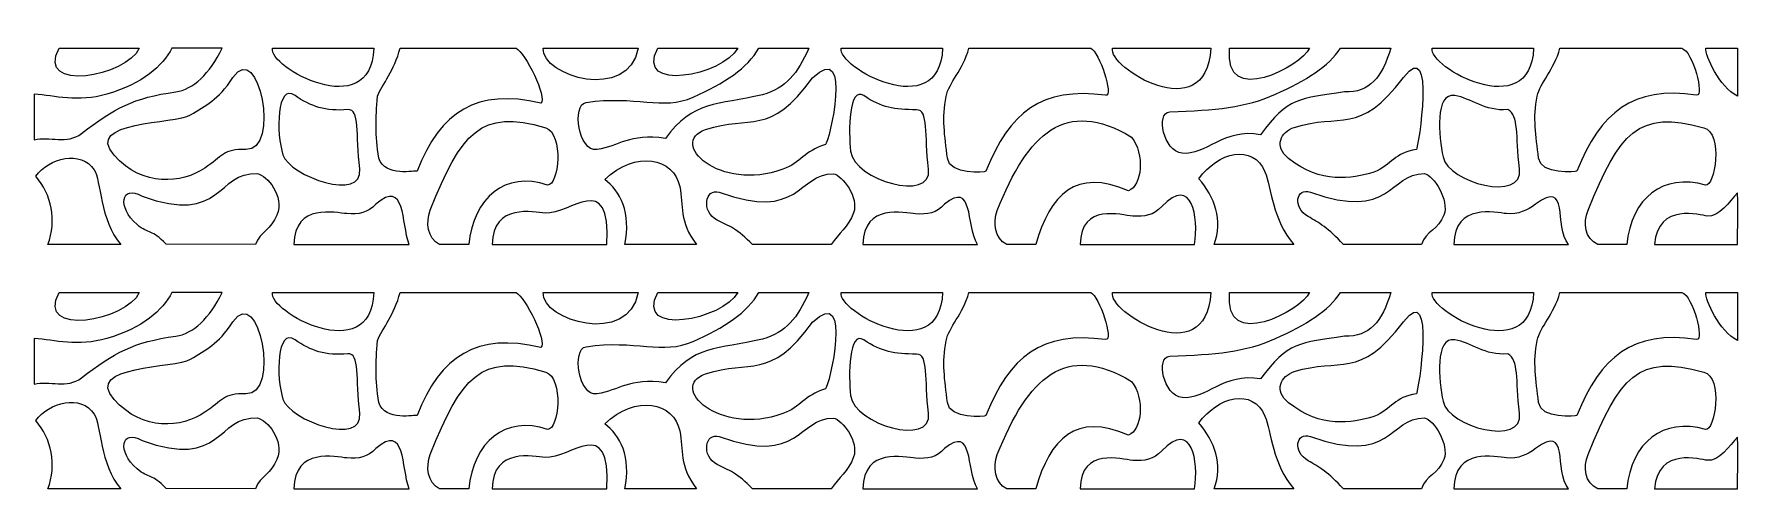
# Model space of a CAD drawing. Header units: centimetres. Extents: x -72 to 72, y -19 to 20.
import ezdxf

# ---------------------------------------------------------------- set-up
doc = ezdxf.new("R2010")
doc.units = ezdxf.units.CM
doc.header["$MEASUREMENT"] = 0
doc.layers.add('layer 1', color=7, linetype='Continuous')

msp = doc.modelspace()

# ---------------------------------------------------------------- linework, layer by layer
at = {"layer": 'layer 1', "color": 114, "lineweight": 9}
for points, knots in [([(-55.06909, 16.11073), (-56.36889, 14.1729), (-57.337, 13.77484), (-58.65324, 12.95642), (-58.65324, 12.95642), (-59.89442, 12.18467), (-67.70772, 12.48793), (-65.08888, 9.55919), (-65.08888, 9.55919), (-62.65849, 6.8412), (-59.38249, 7.17564), (-57.44339, 8.48256), (-57.44339, 8.48256), (-55.96515, 9.43454), (-55.86782, 10.13107), (-53.97987, 10.03663), (-53.97987, 10.03663), (-51.0585, 9.89049), (-52.86618, 19.395), (-55.06909, 16.11073)], [0, 0, 0, 0, 0.166666667, 0.166666667, 0.166666667, 0.166666667, 0.333333333, 0.333333333, 0.333333333, 0.333333333, 0.5, 0.5, 0.5, 0.5, 0.666666667, 0.666666667, 0.666666667, 0.666666667, 1, 1, 1, 1]), ([(-6.19486, 16.09592), (-9.78462, 11.06035), (-11.45617, 13.01143), (-15.20357, 11.72421), (-15.20357, 11.72421), (-18.41964, 10.6195), (-14.04832, 6.43355), (-8.68641, 8.37787), (-8.68641, 8.37787), (-7.12286, 8.94483), (-6.93813, 9.87222), (-5.10565, 10.46694), (-5.10565, 10.46694), (-4.80813, 10.5635), (-2.72451, 19.37807), (-6.19486, 16.09592)], [0, 0, 0, 0, 0.2, 0.2, 0.2, 0.2, 0.4, 0.4, 0.4, 0.4, 0.6, 0.6, 0.6, 0.6, 1, 1, 1, 1]), ([(43.65538, 16.11073), (39.91967, 11.14886), (38.29226, 13.15311), (34.44276, 11.91022), (34.44276, 11.91022), (33.31246, 11.54527), (32.69164, 10.30274), (33.96357, 9.28527), (33.96357, 9.28527), (36.71424, 7.0849), (39.25794, 7.60503), (41.15873, 8.12304), (41.15873, 8.12304), (42.70446, 8.79591), (42.86366, 9.76602), (44.74459, 10.03663), (44.74459, 10.03663), (44.8742, 10.07818), (46.41499, 19.77611), (43.65538, 16.11073)], [0, 0, 0, 0, 0.166666667, 0.166666667, 0.166666667, 0.166666667, 0.333333333, 0.333333333, 0.333333333, 0.333333333, 0.5, 0.5, 0.5, 0.5, 0.666666667, 0.666666667, 0.666666667, 0.666666667, 1, 1, 1, 1]), ([(-71.84196, 14.70904), (-70.0728, 14.58372), (-68.15969, 14.00109), (-65.70928, 14.70489), (-65.70928, 14.70489), (-62.67677, 15.57587), (-60.98583, 17.10689), (-60.22315, 18.57881), (-60.22315, 18.57881), (-60.22315, 18.57881), (-55.98985, 18.57881), (-55.98985, 18.57881), (-55.98985, 18.57881), (-57.01912, 16.43306), (-58.44397, 15.09847), (-59.88268, 14.90328), (-59.88268, 14.90328), (-63.49258, 14.41352), (-65.05484, 13.51823), (-67.84272, 11.38828), (-67.84272, 11.38828), (-69.09475, 10.43173), (-70.52899, 11.2034), (-71.84196, 10.85568), (-71.84196, 10.85568), (-71.84196, 10.85568), (-71.84196, 14.70904), (-71.84196, 14.70904)], [0, 0, 0, 0, 0.125, 0.125, 0.125, 0.125, 0.25, 0.25, 0.25, 0.25, 0.375, 0.375, 0.375, 0.375, 0.5, 0.5, 0.5, 0.5, 0.625, 0.625, 0.625, 0.625, 0.75, 0.75, 0.75, 0.75, 1, 1, 1, 1]), ([(-69.73453, 18.57881), (-71.76219, 14.78829), (-63.96691, 16.19022), (-62.98496, 18.5788), (-62.98496, 18.5788), (-62.98496, 18.5788), (-69.73453, 18.57881), (-69.73453, 18.57881)], [0, 0, 0, 0, 0.333333333, 0.333333333, 0.333333333, 0.333333333, 1, 1, 1, 1]), ([(-51.73231, 18.5788), (-52.16767, 17.03754), (-43.43564, 12.16254), (-43.19011, 18.57881), (-43.19011, 18.57881), (-43.19011, 18.57881), (-51.73231, 18.5788), (-51.73231, 18.5788)], [0, 0, 0, 0, 0.333333333, 0.333333333, 0.333333333, 0.333333333, 1, 1, 1, 1]), ([(-40.96872, 18.57881), (-41.46797, 16.72642), (-42.44253, 15.55586), (-42.89072, 14.53323), (-42.89072, 14.53323), (-43.03437, 12.61801), (-43.07145, 11.29758), (-42.77482, 9.31386), (-42.77482, 9.31386), (-42.23638, 7.69636), (-39.65205, 8.28422), (-39.53865, 8.21766), (-39.53865, 8.21766), (-37.60968, 13.25316), (-34.4657, 15.23559), (-29.11587, 13.94202), (-29.11587, 13.94202), (-28.4893, 14.3701), (-30.46769, 18.30118), (-31.18541, 18.5788), (-31.18541, 18.5788), (-31.18541, 18.5788), (-40.96872, 18.57881), (-40.96872, 18.57881)], [0, 0, 0, 0, 0.142857143, 0.142857143, 0.142857143, 0.142857143, 0.285714286, 0.285714286, 0.285714286, 0.285714286, 0.428571429, 0.428571429, 0.428571429, 0.428571429, 0.571428571, 0.571428571, 0.571428571, 0.571428571, 0.714285714, 0.714285714, 0.714285714, 0.714285714, 1, 1, 1, 1]), ([(-28.91755, 18.57881), (-29.00288, 16.19807), (-21.7039, 14.04888), (-20.8892, 18.57881), (-20.8892, 18.57881), (-20.8892, 18.57881), (-28.91755, 18.57881), (-28.91755, 18.57881)], [0, 0, 0, 0, 0.333333333, 0.333333333, 0.333333333, 0.333333333, 1, 1, 1, 1]), ([(-10.72567, 18.57881), (-11.6331, 16.90662), (-13.66517, 15.61066), (-16.24302, 14.45847), (-16.24302, 14.45847), (-18.81166, 13.31041), (-21.14594, 14.63617), (-25.29035, 14.01289), (-25.29035, 14.01289), (-26.49653, 13.8315), (-25.9447, 9.80722), (-24.36475, 10.04002), (-24.36475, 10.04002), (-22.48799, 10.31656), (-21.67906, 11.41399), (-18.59251, 10.97682), (-18.59251, 10.97682), (-16.2827, 14.18904), (-14.20406, 13.75909), (-10.41642, 14.65686), (-10.41642, 14.65686), (-8.38535, 15.21501), (-7.47998, 16.44629), (-6.4989, 18.5788), (-6.4989, 18.5788), (-6.4989, 18.5788), (-10.72567, 18.57881), (-10.72567, 18.57881)], [0, 0, 0, 0, 0.125, 0.125, 0.125, 0.125, 0.25, 0.25, 0.25, 0.25, 0.375, 0.375, 0.375, 0.375, 0.5, 0.5, 0.5, 0.5, 0.625, 0.625, 0.625, 0.625, 0.75, 0.75, 0.75, 0.75, 1, 1, 1, 1]), ([(-19.23399, 18.5788), (-21.26165, 14.78827), (-13.72256, 16.29297), (-12.49463, 18.57881), (-12.49463, 18.57881), (-12.49463, 18.57881), (-19.23399, 18.5788), (-19.23399, 18.5788)], [0, 0, 0, 0, 0.333333333, 0.333333333, 0.333333333, 0.333333333, 1, 1, 1, 1]), ([(-3.7645, 18.57881), (-4.19985, 17.03757), (4.53481, 12.16253), (4.78037, 18.5788), (4.78037, 18.5788), (4.78037, 18.5788), (-3.7645, 18.57881), (-3.7645, 18.57881)], [0, 0, 0, 0, 0.333333333, 0.333333333, 0.333333333, 0.333333333, 1, 1, 1, 1]), ([(6.99969, 18.5788), (6.50043, 16.72642), (5.31394, 15.69988), (5.07593, 14.51842), (5.07593, 14.51842), (4.70532, 12.67866), (4.9602, 11.25205), (5.19183, 9.29905), (5.19183, 9.29905), (5.35886, 7.89073), (8.3924, 8.11353), (8.428, 8.20285), (8.428, 8.20285), (10.41414, 13.18409), (13.1313, 15.3488), (18.52449, 14.61212), (18.52449, 14.61212), (19.24671, 14.51346), (17.99029, 18.30119), (17.27259, 18.57881), (17.27259, 18.57881), (17.27259, 18.57881), (6.99969, 18.5788), (6.99969, 18.5788)], [0, 0, 0, 0, 0.142857143, 0.142857143, 0.142857143, 0.142857143, 0.285714286, 0.285714286, 0.285714286, 0.285714286, 0.428571429, 0.428571429, 0.428571429, 0.428571429, 0.571428571, 0.571428571, 0.571428571, 0.571428571, 0.714285714, 0.714285714, 0.714285714, 0.714285714, 1, 1, 1, 1]), ([(19.11504, 18.5788), (18.67969, 17.03757), (26.9629, 11.72535), (27.4089, 18.5788), (27.4089, 18.5788), (27.4089, 18.5788), (19.11504, 18.5788), (19.11504, 18.5788)], [0, 0, 0, 0, 0.333333333, 0.333333333, 0.333333333, 0.333333333, 1, 1, 1, 1]), ([(38.33795, 18.57881), (37.34854, 17.07781), (35.44174, 15.85707), (32.86393, 14.70489), (32.86393, 14.70489), (30.29529, 13.55682), (27.83934, 13.35998), (23.9405, 13.22172), (23.9405, 13.22172), (22.73057, 13.11755), (23.40024, 9.91193), (24.98271, 9.72437), (24.98271, 9.72437), (26.92603, 9.49404), (28.49383, 11.86584), (31.60087, 11.29171), (31.60087, 11.29171), (33.89366, 14.43555), (34.90507, 14.32658), (38.69053, 14.90328), (38.69053, 14.90328), (40.79791, 14.82767), (41.83435, 16.12527), (42.58144, 18.57881), (42.58144, 18.57881), (42.58144, 18.57881), (38.33795, 18.57881), (38.33795, 18.57881)], [0, 0, 0, 0, 0.125, 0.125, 0.125, 0.125, 0.25, 0.25, 0.25, 0.25, 0.375, 0.375, 0.375, 0.375, 0.5, 0.5, 0.5, 0.5, 0.625, 0.625, 0.625, 0.625, 0.75, 0.75, 0.75, 0.75, 1, 1, 1, 1]), ([(28.98863, 18.57881), (28.43192, 13.52058), (35.047, 17.06349), (35.73855, 18.5788), (35.73855, 18.5788), (35.73855, 18.5788), (28.98863, 18.57881), (28.98863, 18.57881)], [0, 0, 0, 0, 0.333333333, 0.333333333, 0.333333333, 0.333333333, 1, 1, 1, 1]), ([(46.08466, 18.58015), (45.64931, 17.03891), (54.38057, 12.16233), (54.62614, 18.57861), (54.62614, 18.57861), (54.62614, 18.57861), (46.08466, 18.58015), (46.08466, 18.58015)], [0, 0, 0, 0, 0.333333333, 0.333333333, 0.333333333, 0.333333333, 1, 1, 1, 1]), ([(56.8484, 18.5803), (56.34914, 16.72792), (55.16416, 15.71467), (54.92617, 14.53323), (54.92617, 14.53323), (54.55558, 12.69346), (54.81042, 11.26685), (55.04206, 9.31386), (55.04206, 9.31386), (55.2091, 7.90554), (58.24262, 8.12833), (58.27824, 8.21766), (58.27824, 8.21766), (60.26438, 13.19891), (62.98409, 15.40764), (68.37472, 14.62693), (68.37472, 14.62693), (69.05595, 14.52827), (68.05642, 18.30118), (67.13482, 18.57881), (67.13482, 18.57881), (67.13482, 18.57881), (56.8484, 18.5803), (56.8484, 18.5803)], [0, 0, 0, 0, 0.142857143, 0.142857143, 0.142857143, 0.142857143, 0.285714286, 0.285714286, 0.285714286, 0.285714286, 0.428571429, 0.428571429, 0.428571429, 0.428571429, 0.571428571, 0.571428571, 0.571428571, 0.571428571, 0.714285714, 0.714285714, 0.714285714, 0.714285714, 1, 1, 1, 1]), ([(71.81472, 14.53455), (71.81472, 14.53455), (71.83302, 18.57881), (71.83302, 18.57881), (71.83302, 18.57881), (71.83302, 18.57881), (69.15808, 18.5788), (69.15808, 18.5788), (69.15808, 18.5788), (69.07985, 18.01178), (70.28712, 15.28202), (71.81472, 14.53455)], [0, 0, 0, 0, 0.25, 0.25, 0.25, 0.25, 0.5, 0.5, 0.5, 0.5, 1, 1, 1, 1]), ([(-49.8347, 14.59943), (-48.52243, 13.66479), (-47.25312, 13.24043), (-45.37598, 13.40908), (-45.37598, 13.40908), (-44.3423, 13.50195), (-44.73028, 11.32088), (-44.37386, 8.41286), (-44.37386, 8.41286), (-44.02533, 5.56919), (-50.26855, 7.77023), (-50.8593, 9.59911), (-50.8593, 9.59911), (-51.43183, 11.37158), (-51.38607, 15.70438), (-49.8347, 14.59943)], [0, 0, 0, 0, 0.2, 0.2, 0.2, 0.2, 0.4, 0.4, 0.4, 0.4, 0.6, 0.6, 0.6, 0.6, 1, 1, 1, 1]), ([(-1.86805, 14.58463), (-0.36095, 13.57574), (0.69304, 13.39683), (2.59067, 13.39427), (2.59067, 13.39427), (3.62608, 13.39288), (3.23639, 11.30608), (3.59279, 8.39805), (3.59279, 8.39805), (3.94131, 5.55437), (-2.68528, 7.44933), (-2.97421, 9.89246), (-2.97421, 9.89246), (-3.17315, 11.57463), (-3.1306, 15.42982), (-1.86805, 14.58463)], [0, 0, 0, 0, 0.2, 0.2, 0.2, 0.2, 0.4, 0.4, 0.4, 0.4, 0.6, 0.6, 0.6, 0.6, 1, 1, 1, 1]), ([(9.37659, 4.91164), (9.01704, 3.84264), (9.16707, 2.58157), (10.19023, 2.02193), (10.19023, 2.02193), (10.19023, 2.02193), (12.63609, 2.02193), (12.63609, 2.02193), (12.63609, 2.02193), (13.8383, 6.23816), (16.03871, 8.503), (20.44851, 6.5557), (20.44851, 6.5557), (21.62151, 6.96527), (21.83246, 9.6648), (20.72063, 11.09446), (20.72063, 11.09446), (15.1203, 14.40747), (12.0104, 11.42528), (9.37659, 4.91164)], [0, 0, 0, 0, 0.166666667, 0.166666667, 0.166666667, 0.166666667, 0.333333333, 0.333333333, 0.333333333, 0.333333333, 0.5, 0.5, 0.5, 0.5, 0.666666667, 0.666666667, 0.666666667, 0.666666667, 1, 1, 1, 1]), ([(47.98219, 14.59943), (49.32121, 14.38715), (50.54014, 13.23496), (52.44091, 13.40908), (52.44091, 13.40908), (53.41631, 12.86783), (53.08661, 11.32088), (53.44303, 8.41286), (53.44303, 8.41286), (53.79156, 5.56921), (47.42754, 7.23573), (46.98818, 9.41079), (46.98818, 9.41079), (46.63599, 11.15426), (46.28516, 14.86848), (47.98219, 14.59943)], [0, 0, 0, 0, 0.2, 0.2, 0.2, 0.2, 0.4, 0.4, 0.4, 0.4, 0.6, 0.6, 0.6, 0.6, 1, 1, 1, 1]), ([(-38.4414, 4.92644), (-38.80096, 3.85743), (-38.67509, 2.58157), (-37.65197, 2.02192), (-37.65197, 2.02192), (-37.65197, 2.02192), (-35.18499, 2.02192), (-35.18499, 2.02192), (-35.18499, 2.02192), (-34.78448, 5.98834), (-32.10851, 8.24271), (-28.5405, 7.04484), (-28.5405, 7.04484), (-27.57893, 6.98866), (-27.15334, 11.35972), (-28.69383, 11.88166), (-28.69383, 11.88166), (-34.21399, 13.50844), (-35.8076, 11.44009), (-38.4414, 4.92644)], [0, 0, 0, 0, 0.166666667, 0.166666667, 0.166666667, 0.166666667, 0.333333333, 0.333333333, 0.333333333, 0.333333333, 0.5, 0.5, 0.5, 0.5, 0.666666667, 0.666666667, 0.666666667, 0.666666667, 1, 1, 1, 1]), ([(59.22683, 4.92644), (58.79039, 3.83813), (58.94787, 2.51309), (60.0322, 2.02193), (60.0322, 2.02193), (60.0322, 2.02193), (62.48324, 2.02192), (62.48324, 2.02192), (62.48324, 2.02192), (62.88375, 5.98834), (65.53508, 8.03635), (69.12774, 7.04484), (69.12774, 7.04484), (69.91518, 6.82752), (70.6523, 11.41457), (68.9744, 11.88166), (68.9744, 11.88166), (63.44456, 13.42104), (61.84504, 11.45533), (59.22683, 4.92644)], [0, 0, 0, 0, 0.166666667, 0.166666667, 0.166666667, 0.166666667, 0.333333333, 0.333333333, 0.333333333, 0.333333333, 0.5, 0.5, 0.5, 0.5, 0.666666667, 0.666666667, 0.666666667, 0.666666667, 1, 1, 1, 1]), ([(26.40051, 7.58289), (27.7067, 6.05275), (28.47241, 4.06892), (27.67512, 2.02192), (27.67512, 2.02192), (27.67512, 2.02192), (34.40223, 2.02192), (34.40223, 2.02192), (34.40223, 2.02192), (32.61279, 4.05289), (32.50773, 6.86009), (31.97093, 8.15484), (31.97093, 8.15484), (30.95996, 10.59324), (27.99868, 9.80434), (26.40051, 7.58289)], [0, 0, 0, 0, 0.2, 0.2, 0.2, 0.2, 0.4, 0.4, 0.4, 0.4, 0.6, 0.6, 0.6, 0.6, 1, 1, 1, 1]), ([(-71.69069, 7.78833), (-70.3845, 6.25819), (-69.88831, 4.06894), (-70.68565, 2.02192), (-70.68565, 2.02192), (-70.68565, 2.02192), (-64.51418, 2.02192), (-64.51418, 2.02192), (-64.51418, 2.02192), (-66.30362, 4.05289), (-66.20869, 7.48643), (-66.76177, 8.32613), (-66.76177, 8.32613), (-67.8875, 10.03525), (-70.58532, 9.32478), (-71.69069, 7.78833)], [0, 0, 0, 0, 0.2, 0.2, 0.2, 0.2, 0.4, 0.4, 0.4, 0.4, 0.6, 0.6, 0.6, 0.6, 1, 1, 1, 1]), ([(-23.71704, 7.49961), (-22.41084, 6.58588), (-21.46451, 4.68533), (-22.01584, 2.02192), (-22.01584, 2.02192), (-22.01584, 2.02192), (-15.98071, 2.02192), (-15.98071, 2.02192), (-15.98071, 2.02192), (-17.48313, 4.05289), (-17.05189, 5.2442), (-17.38591, 6.91801), (-17.38591, 6.91801), (-17.86773, 9.33244), (-21.10831, 10.01935), (-23.71704, 7.49961)], [0, 0, 0, 0, 0.2, 0.2, 0.2, 0.2, 0.4, 0.4, 0.4, 0.4, 0.6, 0.6, 0.6, 0.6, 1, 1, 1, 1]), ([(-63.15509, 3.71097), (-62.1242, 2.8291), (-61.9126, 3.3607), (-60.71158, 2.05616), (-60.71158, 2.05616), (-60.71158, 2.05616), (-53.16576, 2.02192), (-53.16576, 2.02192), (-53.16576, 2.02192), (-52.73896, 3.16974), (-51.83319, 3.31018), (-51.3578, 4.51259), (-51.3578, 4.51259), (-50.71928, 6.1276), (-52.20942, 7.87424), (-53.00104, 8.00944), (-53.00104, 8.00944), (-56.44833, 8.22726), (-55.87607, 3.6258), (-62.73419, 6.1047), (-62.73419, 6.1047), (-64.5039, 7.1273), (-64.8596, 5.16907), (-63.15509, 3.71097)], [0, 0, 0, 0, 0.142857143, 0.142857143, 0.142857143, 0.142857143, 0.285714286, 0.285714286, 0.285714286, 0.285714286, 0.428571429, 0.428571429, 0.428571429, 0.428571429, 0.571428571, 0.571428571, 0.571428571, 0.571428571, 0.714285714, 0.714285714, 0.714285714, 0.714285714, 1, 1, 1, 1]), ([(-49.93056, 2.02192), (-49.88343, 5.57296), (-46.39114, 4.69312), (-45.46231, 4.63748), (-45.46231, 4.63748), (-44.46367, 4.549), (-43.69473, 4.69453), (-43.01671, 5.43868), (-43.01671, 5.43868), (-40.48203, 7.59453), (-40.88066, 3.84758), (-40.20996, 2.02192), (-40.20996, 2.02192), (-40.20996, 2.02192), (-49.93056, 2.02192), (-49.93056, 2.02192)], [0, 0, 0, 0, 0.2, 0.2, 0.2, 0.2, 0.4, 0.4, 0.4, 0.4, 0.6, 0.6, 0.6, 0.6, 1, 1, 1, 1]), ([(-33.20726, 2.02192), (-33.16012, 5.57295), (-29.67676, 4.73758), (-28.74793, 4.68194), (-28.74793, 4.68194), (-26.58861, 4.49063), (-23.2318, 8.4663), (-23.52745, 2.02192), (-23.52745, 2.02192), (-23.52745, 2.02192), (-33.20726, 2.02192), (-33.20726, 2.02192)], [0, 0, 0, 0, 0.25, 0.25, 0.25, 0.25, 0.5, 0.5, 0.5, 0.5, 1, 1, 1, 1]), ([(-14.23044, 4.08992), (-13.31405, 3.63397), (-12.46165, 3.32646), (-11.26063, 2.02192), (-11.26063, 2.02192), (-11.26063, 2.02192), (-4.60936, 2.02192), (-4.60936, 2.02192), (-4.60936, 2.02192), (-3.96356, 2.99799), (-3.17358, 3.48761), (-2.72572, 4.7154), (-2.72572, 4.7154), (-2.27021, 5.96418), (-3.63772, 7.85943), (-4.42935, 7.99463), (-4.42935, 7.99463), (-7.46659, 8.00698), (-7.19021, 3.95464), (-14.04833, 6.43354), (-14.04833, 6.43354), (-15.26436, 6.83958), (-15.58548, 4.76411), (-14.23044, 4.08992)], [0, 0, 0, 0, 0.142857143, 0.142857143, 0.142857143, 0.142857143, 0.285714286, 0.285714286, 0.285714286, 0.285714286, 0.428571429, 0.428571429, 0.428571429, 0.428571429, 0.571428571, 0.571428571, 0.571428571, 0.571428571, 0.714285714, 0.714285714, 0.714285714, 0.714285714, 1, 1, 1, 1]), ([(-1.9397, 2.02192), (-1.89256, 5.57296), (1.57553, 4.67832), (2.50434, 4.62267), (2.50434, 4.62267), (3.50298, 4.53419), (4.27192, 4.67972), (4.94994, 5.42387), (4.94994, 5.42387), (7.40501, 7.42789), (6.74483, 3.78269), (7.71653, 2.02192), (7.71653, 2.02192), (7.71653, 2.02192), (-1.9397, 2.02192), (-1.9397, 2.02192)], [0, 0, 0, 0, 0.2, 0.2, 0.2, 0.2, 0.4, 0.4, 0.4, 0.4, 0.6, 0.6, 0.6, 0.6, 1, 1, 1, 1]), ([(16.38268, 2.02192), (16.42983, 5.57294), (19.88353, 4.48776), (20.81238, 4.43211), (20.81238, 4.43211), (21.81102, 4.34363), (22.57997, 4.48917), (23.25798, 5.23331), (23.25798, 5.23331), (25.8667, 7.89002), (26.36754, 4.34724), (26.03924, 2.02192), (26.03924, 2.02192), (26.03924, 2.02192), (16.38268, 2.02192), (16.38268, 2.02192)], [0, 0, 0, 0, 0.2, 0.2, 0.2, 0.2, 0.4, 0.4, 0.4, 0.4, 0.6, 0.6, 0.6, 0.6, 1, 1, 1, 1]), ([(35.6096, 4.39577), (36.46194, 3.9008), (37.34013, 3.41208), (38.58196, 2.02192), (38.58196, 2.02192), (38.58196, 2.02192), (45.16434, 2.02192), (45.16434, 2.02192), (45.16434, 2.02192), (45.57075, 3.19542), (46.61628, 3.2848), (47.06414, 4.51259), (47.06414, 4.51259), (47.51966, 5.76137), (46.21252, 7.87424), (45.4209, 8.00944), (45.4209, 8.00944), (42.38365, 8.02179), (42.66002, 3.96945), (35.80191, 6.44835), (35.80191, 6.44835), (34.58588, 6.85439), (34.27326, 5.1453), (35.6096, 4.39577)], [0, 0, 0, 0, 0.142857143, 0.142857143, 0.142857143, 0.142857143, 0.285714286, 0.285714286, 0.285714286, 0.285714286, 0.428571429, 0.428571429, 0.428571429, 0.428571429, 0.571428571, 0.571428571, 0.571428571, 0.571428571, 0.714285714, 0.714285714, 0.714285714, 0.714285714, 1, 1, 1, 1]), ([(47.90035, 2.02192), (47.94749, 5.57296), (51.4261, 4.70689), (52.35458, 4.63748), (52.35458, 4.63748), (53.35367, 4.56278), (54.05096, 4.88455), (54.80018, 5.43868), (54.80018, 5.43868), (57.68829, 7.57478), (56.31441, 3.61679), (57.57697, 2.02192), (57.57697, 2.02192), (57.57697, 2.02192), (47.90035, 2.02192), (47.90035, 2.02192)], [0, 0, 0, 0, 0.2, 0.2, 0.2, 0.2, 0.4, 0.4, 0.4, 0.4, 0.6, 0.6, 0.6, 0.6, 1, 1, 1, 1]), ([(71.83302, 2.02192), (71.83302, 2.02192), (64.83176, 2.03061), (64.83176, 2.03061), (64.83176, 2.03061), (65.10563, 5.61071), (68.74355, 4.50047), (69.2605, 4.43469), (69.2605, 4.43469), (70.25742, 4.30783), (71.14533, 5.65607), (71.82335, 6.40021), (71.82335, 6.40021), (71.8585, 6.42136), (71.83302, 2.74153), (71.83302, 2.02192)], [0, 0, 0, 0, 0.2, 0.2, 0.2, 0.2, 0.4, 0.4, 0.4, 0.4, 0.6, 0.6, 0.6, 0.6, 1, 1, 1, 1])]:
    msp.add_open_spline(points, degree=3, knots=knots, dxfattribs=at)
at = {"layer": 'layer 1', "color": 242, "lineweight": 9}
for points, knots in [([(-55.06909, -4.49149), (-56.36889, -6.42932), (-57.337, -6.82738), (-58.65324, -7.6458), (-58.65324, -7.6458), (-59.89442, -8.41755), (-67.70772, -8.11429), (-65.08888, -11.04303), (-65.08888, -11.04303), (-62.65849, -13.76102), (-59.38249, -13.42658), (-57.44339, -12.11966), (-57.44339, -12.11966), (-55.96515, -11.16768), (-55.86782, -10.47115), (-53.97987, -10.56559), (-53.97987, -10.56559), (-51.0585, -10.71173), (-52.86618, -1.20722), (-55.06909, -4.49149)], [0, 0, 0, 0, 0.166666667, 0.166666667, 0.166666667, 0.166666667, 0.333333333, 0.333333333, 0.333333333, 0.333333333, 0.5, 0.5, 0.5, 0.5, 0.666666667, 0.666666667, 0.666666667, 0.666666667, 1, 1, 1, 1]), ([(-6.19486, -4.5063), (-9.78462, -9.54187), (-11.45617, -7.59079), (-15.20357, -8.87801), (-15.20357, -8.87801), (-18.41964, -9.98272), (-14.04832, -14.16867), (-8.68641, -12.22435), (-8.68641, -12.22435), (-7.12286, -11.65739), (-6.93813, -10.73), (-5.10565, -10.13528), (-5.10565, -10.13528), (-4.80813, -10.03872), (-2.72451, -1.22415), (-6.19486, -4.5063)], [0, 0, 0, 0, 0.2, 0.2, 0.2, 0.2, 0.4, 0.4, 0.4, 0.4, 0.6, 0.6, 0.6, 0.6, 1, 1, 1, 1]), ([(43.65538, -4.49149), (39.91967, -9.45336), (38.29226, -7.44911), (34.44276, -8.692), (34.44276, -8.692), (33.31246, -9.05695), (32.69164, -10.29948), (33.96357, -11.31695), (33.96357, -11.31695), (36.71424, -13.51732), (39.25794, -12.99719), (41.15873, -12.47918), (41.15873, -12.47918), (42.70446, -11.80631), (42.86366, -10.8362), (44.74459, -10.56559), (44.74459, -10.56559), (44.8742, -10.52404), (46.41499, -0.82611), (43.65538, -4.49149)], [0, 0, 0, 0, 0.166666667, 0.166666667, 0.166666667, 0.166666667, 0.333333333, 0.333333333, 0.333333333, 0.333333333, 0.5, 0.5, 0.5, 0.5, 0.666666667, 0.666666667, 0.666666667, 0.666666667, 1, 1, 1, 1]), ([(-71.84196, -5.89318), (-70.0728, -6.0185), (-68.15969, -6.60113), (-65.70928, -5.89733), (-65.70928, -5.89733), (-62.67677, -5.02635), (-60.98583, -3.49533), (-60.22315, -2.02341), (-60.22315, -2.02341), (-60.22315, -2.02341), (-55.98985, -2.02341), (-55.98985, -2.02341), (-55.98985, -2.02341), (-57.01912, -4.16916), (-58.44397, -5.50375), (-59.88268, -5.69894), (-59.88268, -5.69894), (-63.49258, -6.1887), (-65.05484, -7.08399), (-67.84272, -9.21394), (-67.84272, -9.21394), (-69.09475, -10.17049), (-70.52899, -9.39882), (-71.84196, -9.74654), (-71.84196, -9.74654), (-71.84196, -9.74654), (-71.84196, -5.89318), (-71.84196, -5.89318)], [0, 0, 0, 0, 0.125, 0.125, 0.125, 0.125, 0.25, 0.25, 0.25, 0.25, 0.375, 0.375, 0.375, 0.375, 0.5, 0.5, 0.5, 0.5, 0.625, 0.625, 0.625, 0.625, 0.75, 0.75, 0.75, 0.75, 1, 1, 1, 1]), ([(-69.73453, -2.02341), (-71.76219, -5.81393), (-63.96691, -4.412), (-62.98496, -2.02342), (-62.98496, -2.02342), (-62.98496, -2.02342), (-69.73453, -2.02341), (-69.73453, -2.02341)], [0, 0, 0, 0, 0.333333333, 0.333333333, 0.333333333, 0.333333333, 1, 1, 1, 1]), ([(-51.73231, -2.02342), (-52.16767, -3.56468), (-43.43564, -8.43968), (-43.19011, -2.02341), (-43.19011, -2.02341), (-43.19011, -2.02341), (-51.73231, -2.02342), (-51.73231, -2.02342)], [0, 0, 0, 0, 0.333333333, 0.333333333, 0.333333333, 0.333333333, 1, 1, 1, 1]), ([(-40.96872, -2.02341), (-41.46797, -3.8758), (-42.44253, -5.04636), (-42.89072, -6.06899), (-42.89072, -6.06899), (-43.03437, -7.98421), (-43.07145, -9.30464), (-42.77482, -11.28836), (-42.77482, -11.28836), (-42.23638, -12.90586), (-39.65205, -12.318), (-39.53865, -12.38456), (-39.53865, -12.38456), (-37.60968, -7.34906), (-34.4657, -5.36663), (-29.11587, -6.6602), (-29.11587, -6.6602), (-28.4893, -6.23212), (-30.46769, -2.30104), (-31.18541, -2.02342), (-31.18541, -2.02342), (-31.18541, -2.02342), (-40.96872, -2.02341), (-40.96872, -2.02341)], [0, 0, 0, 0, 0.142857143, 0.142857143, 0.142857143, 0.142857143, 0.285714286, 0.285714286, 0.285714286, 0.285714286, 0.428571429, 0.428571429, 0.428571429, 0.428571429, 0.571428571, 0.571428571, 0.571428571, 0.571428571, 0.714285714, 0.714285714, 0.714285714, 0.714285714, 1, 1, 1, 1]), ([(-28.91755, -2.02341), (-29.00288, -4.40415), (-21.7039, -6.55334), (-20.8892, -2.02341), (-20.8892, -2.02341), (-20.8892, -2.02341), (-28.91755, -2.02341), (-28.91755, -2.02341)], [0, 0, 0, 0, 0.333333333, 0.333333333, 0.333333333, 0.333333333, 1, 1, 1, 1]), ([(-10.72567, -2.02341), (-11.6331, -3.6956), (-13.66517, -4.99156), (-16.24302, -6.14375), (-16.24302, -6.14375), (-18.81166, -7.29181), (-21.14594, -5.96605), (-25.29035, -6.58933), (-25.29035, -6.58933), (-26.49653, -6.77072), (-25.9447, -10.795), (-24.36475, -10.5622), (-24.36475, -10.5622), (-22.48799, -10.28566), (-21.67906, -9.18823), (-18.59251, -9.6254), (-18.59251, -9.6254), (-16.2827, -6.41318), (-14.20406, -6.84313), (-10.41642, -5.94536), (-10.41642, -5.94536), (-8.38535, -5.38721), (-7.47998, -4.15593), (-6.4989, -2.02342), (-6.4989, -2.02342), (-6.4989, -2.02342), (-10.72567, -2.02341), (-10.72567, -2.02341)], [0, 0, 0, 0, 0.125, 0.125, 0.125, 0.125, 0.25, 0.25, 0.25, 0.25, 0.375, 0.375, 0.375, 0.375, 0.5, 0.5, 0.5, 0.5, 0.625, 0.625, 0.625, 0.625, 0.75, 0.75, 0.75, 0.75, 1, 1, 1, 1]), ([(-19.23399, -2.02342), (-21.26165, -5.81395), (-13.72256, -4.30925), (-12.49463, -2.02341), (-12.49463, -2.02341), (-12.49463, -2.02341), (-19.23399, -2.02342), (-19.23399, -2.02342)], [0, 0, 0, 0, 0.333333333, 0.333333333, 0.333333333, 0.333333333, 1, 1, 1, 1]), ([(-3.7645, -2.02341), (-4.19985, -3.56465), (4.53481, -8.43969), (4.78037, -2.02342), (4.78037, -2.02342), (4.78037, -2.02342), (-3.7645, -2.02341), (-3.7645, -2.02341)], [0, 0, 0, 0, 0.333333333, 0.333333333, 0.333333333, 0.333333333, 1, 1, 1, 1]), ([(6.99969, -2.02342), (6.50043, -3.8758), (5.31394, -4.90234), (5.07593, -6.0838), (5.07593, -6.0838), (4.70532, -7.92356), (4.9602, -9.35017), (5.19183, -11.30317), (5.19183, -11.30317), (5.35886, -12.71149), (8.3924, -12.48869), (8.428, -12.39937), (8.428, -12.39937), (10.41414, -7.41813), (13.1313, -5.25342), (18.52449, -5.9901), (18.52449, -5.9901), (19.24671, -6.08876), (17.99029, -2.30103), (17.27259, -2.02341), (17.27259, -2.02341), (17.27259, -2.02341), (6.99969, -2.02342), (6.99969, -2.02342)], [0, 0, 0, 0, 0.142857143, 0.142857143, 0.142857143, 0.142857143, 0.285714286, 0.285714286, 0.285714286, 0.285714286, 0.428571429, 0.428571429, 0.428571429, 0.428571429, 0.571428571, 0.571428571, 0.571428571, 0.571428571, 0.714285714, 0.714285714, 0.714285714, 0.714285714, 1, 1, 1, 1]), ([(19.11504, -2.02342), (18.67969, -3.56465), (26.9629, -8.87687), (27.4089, -2.02342), (27.4089, -2.02342), (27.4089, -2.02342), (19.11504, -2.02342), (19.11504, -2.02342)], [0, 0, 0, 0, 0.333333333, 0.333333333, 0.333333333, 0.333333333, 1, 1, 1, 1]), ([(38.33795, -2.02341), (37.34854, -3.52441), (35.44174, -4.74515), (32.86393, -5.89733), (32.86393, -5.89733), (30.29529, -7.0454), (27.83934, -7.24224), (23.9405, -7.3805), (23.9405, -7.3805), (22.73057, -7.48467), (23.40024, -10.69029), (24.98271, -10.87785), (24.98271, -10.87785), (26.92603, -11.10818), (28.49383, -8.73638), (31.60087, -9.31051), (31.60087, -9.31051), (33.89366, -6.16667), (34.90507, -6.27564), (38.69053, -5.69894), (38.69053, -5.69894), (40.79791, -5.77455), (41.83435, -4.47695), (42.58144, -2.02341), (42.58144, -2.02341), (42.58144, -2.02341), (38.33795, -2.02341), (38.33795, -2.02341)], [0, 0, 0, 0, 0.125, 0.125, 0.125, 0.125, 0.25, 0.25, 0.25, 0.25, 0.375, 0.375, 0.375, 0.375, 0.5, 0.5, 0.5, 0.5, 0.625, 0.625, 0.625, 0.625, 0.75, 0.75, 0.75, 0.75, 1, 1, 1, 1]), ([(28.98863, -2.02341), (28.43192, -7.08164), (35.047, -3.53873), (35.73855, -2.02342), (35.73855, -2.02342), (35.73855, -2.02342), (28.98863, -2.02341), (28.98863, -2.02341)], [0, 0, 0, 0, 0.333333333, 0.333333333, 0.333333333, 0.333333333, 1, 1, 1, 1]), ([(46.08466, -2.02207), (45.64931, -3.56331), (54.38057, -8.43989), (54.62614, -2.02361), (54.62614, -2.02361), (54.62614, -2.02361), (46.08466, -2.02207), (46.08466, -2.02207)], [0, 0, 0, 0, 0.333333333, 0.333333333, 0.333333333, 0.333333333, 1, 1, 1, 1]), ([(56.8484, -2.02192), (56.34914, -3.8743), (55.16416, -4.88755), (54.92617, -6.06899), (54.92617, -6.06899), (54.55558, -7.90876), (54.81042, -9.33537), (55.04206, -11.28836), (55.04206, -11.28836), (55.2091, -12.69668), (58.24262, -12.47389), (58.27824, -12.38456), (58.27824, -12.38456), (60.26438, -7.40331), (62.98409, -5.19458), (68.37472, -5.97529), (68.37472, -5.97529), (69.05595, -6.07395), (68.05642, -2.30104), (67.13482, -2.02341), (67.13482, -2.02341), (67.13482, -2.02341), (56.8484, -2.02192), (56.8484, -2.02192)], [0, 0, 0, 0, 0.142857143, 0.142857143, 0.142857143, 0.142857143, 0.285714286, 0.285714286, 0.285714286, 0.285714286, 0.428571429, 0.428571429, 0.428571429, 0.428571429, 0.571428571, 0.571428571, 0.571428571, 0.571428571, 0.714285714, 0.714285714, 0.714285714, 0.714285714, 1, 1, 1, 1]), ([(71.81472, -6.06767), (71.81472, -6.06767), (71.83302, -2.02341), (71.83302, -2.02341), (71.83302, -2.02341), (71.83302, -2.02341), (69.15808, -2.02342), (69.15808, -2.02342), (69.15808, -2.02342), (69.07985, -2.59044), (70.28712, -5.3202), (71.81472, -6.06767)], [0, 0, 0, 0, 0.25, 0.25, 0.25, 0.25, 0.5, 0.5, 0.5, 0.5, 1, 1, 1, 1]), ([(-49.8347, -6.00279), (-48.52243, -6.93743), (-47.25312, -7.36179), (-45.37598, -7.19314), (-45.37598, -7.19314), (-44.3423, -7.10027), (-44.73028, -9.28134), (-44.37386, -12.18936), (-44.37386, -12.18936), (-44.02533, -15.03303), (-50.26855, -12.83199), (-50.8593, -11.00311), (-50.8593, -11.00311), (-51.43183, -9.23064), (-51.38607, -4.89784), (-49.8347, -6.00279)], [0, 0, 0, 0, 0.2, 0.2, 0.2, 0.2, 0.4, 0.4, 0.4, 0.4, 0.6, 0.6, 0.6, 0.6, 1, 1, 1, 1]), ([(-1.86805, -6.01759), (-0.36095, -7.02648), (0.69304, -7.20539), (2.59067, -7.20795), (2.59067, -7.20795), (3.62608, -7.20934), (3.23639, -9.29614), (3.59279, -12.20417), (3.59279, -12.20417), (3.94131, -15.04785), (-2.68528, -13.15289), (-2.97421, -10.70976), (-2.97421, -10.70976), (-3.17315, -9.02759), (-3.1306, -5.1724), (-1.86805, -6.01759)], [0, 0, 0, 0, 0.2, 0.2, 0.2, 0.2, 0.4, 0.4, 0.4, 0.4, 0.6, 0.6, 0.6, 0.6, 1, 1, 1, 1]), ([(47.98219, -6.00279), (49.32121, -6.21507), (50.54014, -7.36726), (52.44091, -7.19314), (52.44091, -7.19314), (53.41631, -7.73439), (53.08661, -9.28134), (53.44303, -12.18936), (53.44303, -12.18936), (53.79156, -15.03301), (47.42754, -13.36649), (46.98818, -11.19143), (46.98818, -11.19143), (46.63599, -9.44796), (46.28516, -5.73374), (47.98219, -6.00279)], [0, 0, 0, 0, 0.2, 0.2, 0.2, 0.2, 0.4, 0.4, 0.4, 0.4, 0.6, 0.6, 0.6, 0.6, 1, 1, 1, 1]), ([(-38.4414, -15.67578), (-38.80096, -16.74479), (-38.67509, -18.02065), (-37.65197, -18.5803), (-37.65197, -18.5803), (-37.65197, -18.5803), (-35.18499, -18.5803), (-35.18499, -18.5803), (-35.18499, -18.5803), (-34.78448, -14.61388), (-32.10851, -12.35951), (-28.5405, -13.55738), (-28.5405, -13.55738), (-27.57893, -13.61356), (-27.15334, -9.2425), (-28.69383, -8.72056), (-28.69383, -8.72056), (-34.21399, -7.09378), (-35.8076, -9.16213), (-38.4414, -15.67578)], [0, 0, 0, 0, 0.166666667, 0.166666667, 0.166666667, 0.166666667, 0.333333333, 0.333333333, 0.333333333, 0.333333333, 0.5, 0.5, 0.5, 0.5, 0.666666667, 0.666666667, 0.666666667, 0.666666667, 1, 1, 1, 1]), ([(9.37659, -15.69058), (9.01704, -16.75958), (9.16707, -18.02065), (10.19023, -18.58029), (10.19023, -18.58029), (10.19023, -18.58029), (12.63609, -18.58029), (12.63609, -18.58029), (12.63609, -18.58029), (13.8383, -14.36406), (16.03871, -12.09922), (20.44851, -14.04652), (20.44851, -14.04652), (21.62151, -13.63695), (21.83246, -10.93742), (20.72063, -9.50776), (20.72063, -9.50776), (15.1203, -6.19475), (12.0104, -9.17694), (9.37659, -15.69058)], [0, 0, 0, 0, 0.166666667, 0.166666667, 0.166666667, 0.166666667, 0.333333333, 0.333333333, 0.333333333, 0.333333333, 0.5, 0.5, 0.5, 0.5, 0.666666667, 0.666666667, 0.666666667, 0.666666667, 1, 1, 1, 1]), ([(59.22683, -15.67578), (58.79039, -16.76409), (58.94787, -18.08913), (60.0322, -18.58029), (60.0322, -18.58029), (60.0322, -18.58029), (62.48324, -18.5803), (62.48324, -18.5803), (62.48324, -18.5803), (62.88375, -14.61388), (65.53508, -12.56587), (69.12774, -13.55738), (69.12774, -13.55738), (69.91518, -13.7747), (70.6523, -9.18765), (68.9744, -8.72056), (68.9744, -8.72056), (63.44456, -7.18118), (61.84504, -9.14689), (59.22683, -15.67578)], [0, 0, 0, 0, 0.166666667, 0.166666667, 0.166666667, 0.166666667, 0.333333333, 0.333333333, 0.333333333, 0.333333333, 0.5, 0.5, 0.5, 0.5, 0.666666667, 0.666666667, 0.666666667, 0.666666667, 1, 1, 1, 1]), ([(26.40051, -13.01933), (27.7067, -14.54947), (28.47241, -16.5333), (27.67512, -18.5803), (27.67512, -18.5803), (27.67512, -18.5803), (34.40223, -18.5803), (34.40223, -18.5803), (34.40223, -18.5803), (32.61279, -16.54933), (32.50773, -13.74213), (31.97093, -12.44738), (31.97093, -12.44738), (30.95996, -10.00898), (27.99868, -10.79788), (26.40051, -13.01933)], [0, 0, 0, 0, 0.2, 0.2, 0.2, 0.2, 0.4, 0.4, 0.4, 0.4, 0.6, 0.6, 0.6, 0.6, 1, 1, 1, 1]), ([(-71.69069, -12.81389), (-70.3845, -14.34403), (-69.88831, -16.53328), (-70.68565, -18.5803), (-70.68565, -18.5803), (-70.68565, -18.5803), (-64.51418, -18.5803), (-64.51418, -18.5803), (-64.51418, -18.5803), (-66.30362, -16.54933), (-66.20869, -13.11579), (-66.76177, -12.27609), (-66.76177, -12.27609), (-67.8875, -10.56697), (-70.58532, -11.27744), (-71.69069, -12.81389)], [0, 0, 0, 0, 0.2, 0.2, 0.2, 0.2, 0.4, 0.4, 0.4, 0.4, 0.6, 0.6, 0.6, 0.6, 1, 1, 1, 1]), ([(-23.71704, -13.10261), (-22.41084, -14.01634), (-21.46451, -15.91689), (-22.01584, -18.5803), (-22.01584, -18.5803), (-22.01584, -18.5803), (-15.98071, -18.5803), (-15.98071, -18.5803), (-15.98071, -18.5803), (-17.48313, -16.54933), (-17.05189, -15.35802), (-17.38591, -13.68421), (-17.38591, -13.68421), (-17.86773, -11.26978), (-21.10831, -10.58287), (-23.71704, -13.10261)], [0, 0, 0, 0, 0.2, 0.2, 0.2, 0.2, 0.4, 0.4, 0.4, 0.4, 0.6, 0.6, 0.6, 0.6, 1, 1, 1, 1]), ([(-63.15509, -16.89125), (-62.1242, -17.77312), (-61.9126, -17.24152), (-60.71158, -18.54606), (-60.71158, -18.54606), (-60.71158, -18.54606), (-53.16576, -18.5803), (-53.16576, -18.5803), (-53.16576, -18.5803), (-52.73896, -17.43248), (-51.83319, -17.29204), (-51.3578, -16.08963), (-51.3578, -16.08963), (-50.71928, -14.47462), (-52.20942, -12.72798), (-53.00104, -12.59278), (-53.00104, -12.59278), (-56.44833, -12.37496), (-55.87607, -16.97642), (-62.73419, -14.49752), (-62.73419, -14.49752), (-64.5039, -13.47492), (-64.8596, -15.43315), (-63.15509, -16.89125)], [0, 0, 0, 0, 0.142857143, 0.142857143, 0.142857143, 0.142857143, 0.285714286, 0.285714286, 0.285714286, 0.285714286, 0.428571429, 0.428571429, 0.428571429, 0.428571429, 0.571428571, 0.571428571, 0.571428571, 0.571428571, 0.714285714, 0.714285714, 0.714285714, 0.714285714, 1, 1, 1, 1]), ([(-33.20726, -18.5803), (-33.16012, -15.02927), (-29.67676, -15.86464), (-28.74793, -15.92028), (-28.74793, -15.92028), (-26.58861, -16.11159), (-23.2318, -12.13592), (-23.52745, -18.5803), (-23.52745, -18.5803), (-23.52745, -18.5803), (-33.20726, -18.5803), (-33.20726, -18.5803)], [0, 0, 0, 0, 0.25, 0.25, 0.25, 0.25, 0.5, 0.5, 0.5, 0.5, 1, 1, 1, 1]), ([(-14.23044, -16.5123), (-13.31405, -16.96825), (-12.46165, -17.27576), (-11.26063, -18.5803), (-11.26063, -18.5803), (-11.26063, -18.5803), (-4.60936, -18.5803), (-4.60936, -18.5803), (-4.60936, -18.5803), (-3.96356, -17.60423), (-3.17358, -17.11461), (-2.72572, -15.88682), (-2.72572, -15.88682), (-2.27021, -14.63804), (-3.63772, -12.74279), (-4.42935, -12.60759), (-4.42935, -12.60759), (-7.46659, -12.59524), (-7.19021, -16.64758), (-14.04833, -14.16868), (-14.04833, -14.16868), (-15.26436, -13.76264), (-15.58548, -15.83811), (-14.23044, -16.5123)], [0, 0, 0, 0, 0.142857143, 0.142857143, 0.142857143, 0.142857143, 0.285714286, 0.285714286, 0.285714286, 0.285714286, 0.428571429, 0.428571429, 0.428571429, 0.428571429, 0.571428571, 0.571428571, 0.571428571, 0.571428571, 0.714285714, 0.714285714, 0.714285714, 0.714285714, 1, 1, 1, 1]), ([(16.38268, -18.5803), (16.42983, -15.02928), (19.88353, -16.11446), (20.81238, -16.17011), (20.81238, -16.17011), (21.81102, -16.25859), (22.57997, -16.11305), (23.25798, -15.36891), (23.25798, -15.36891), (25.8667, -12.7122), (26.36754, -16.25498), (26.03924, -18.5803), (26.03924, -18.5803), (26.03924, -18.5803), (16.38268, -18.5803), (16.38268, -18.5803)], [0, 0, 0, 0, 0.2, 0.2, 0.2, 0.2, 0.4, 0.4, 0.4, 0.4, 0.6, 0.6, 0.6, 0.6, 1, 1, 1, 1]), ([(35.6096, -16.20645), (36.46194, -16.70142), (37.34013, -17.19014), (38.58196, -18.5803), (38.58196, -18.5803), (38.58196, -18.5803), (45.16434, -18.5803), (45.16434, -18.5803), (45.16434, -18.5803), (45.57075, -17.4068), (46.61628, -17.31742), (47.06414, -16.08963), (47.06414, -16.08963), (47.51966, -14.84085), (46.21252, -12.72798), (45.4209, -12.59278), (45.4209, -12.59278), (42.38365, -12.58043), (42.66002, -16.63277), (35.80191, -14.15387), (35.80191, -14.15387), (34.58588, -13.74783), (34.27326, -15.45692), (35.6096, -16.20645)], [0, 0, 0, 0, 0.142857143, 0.142857143, 0.142857143, 0.142857143, 0.285714286, 0.285714286, 0.285714286, 0.285714286, 0.428571429, 0.428571429, 0.428571429, 0.428571429, 0.571428571, 0.571428571, 0.571428571, 0.571428571, 0.714285714, 0.714285714, 0.714285714, 0.714285714, 1, 1, 1, 1]), ([(-49.93056, -18.5803), (-49.88343, -15.02926), (-46.39114, -15.9091), (-45.46231, -15.96474), (-45.46231, -15.96474), (-44.46367, -16.05322), (-43.69473, -15.90769), (-43.01671, -15.16354), (-43.01671, -15.16354), (-40.48203, -13.00769), (-40.88066, -16.75464), (-40.20996, -18.5803), (-40.20996, -18.5803), (-40.20996, -18.5803), (-49.93056, -18.5803), (-49.93056, -18.5803)], [0, 0, 0, 0, 0.2, 0.2, 0.2, 0.2, 0.4, 0.4, 0.4, 0.4, 0.6, 0.6, 0.6, 0.6, 1, 1, 1, 1]), ([(-1.9397, -18.5803), (-1.89256, -15.02926), (1.57553, -15.9239), (2.50434, -15.97955), (2.50434, -15.97955), (3.50298, -16.06803), (4.27192, -15.9225), (4.94994, -15.17835), (4.94994, -15.17835), (7.40501, -13.17433), (6.74483, -16.81953), (7.71653, -18.5803), (7.71653, -18.5803), (7.71653, -18.5803), (-1.9397, -18.5803), (-1.9397, -18.5803)], [0, 0, 0, 0, 0.2, 0.2, 0.2, 0.2, 0.4, 0.4, 0.4, 0.4, 0.6, 0.6, 0.6, 0.6, 1, 1, 1, 1]), ([(47.90035, -18.5803), (47.94749, -15.02926), (51.4261, -15.89533), (52.35458, -15.96474), (52.35458, -15.96474), (53.35367, -16.03944), (54.05096, -15.71767), (54.80018, -15.16354), (54.80018, -15.16354), (57.68829, -13.02744), (56.31441, -16.98543), (57.57697, -18.5803), (57.57697, -18.5803), (57.57697, -18.5803), (47.90035, -18.5803), (47.90035, -18.5803)], [0, 0, 0, 0, 0.2, 0.2, 0.2, 0.2, 0.4, 0.4, 0.4, 0.4, 0.6, 0.6, 0.6, 0.6, 1, 1, 1, 1]), ([(71.83302, -18.5803), (71.83302, -18.5803), (64.83176, -18.57161), (64.83176, -18.57161), (64.83176, -18.57161), (65.10563, -14.99151), (68.74355, -16.10175), (69.2605, -16.16753), (69.2605, -16.16753), (70.25742, -16.29439), (71.14533, -14.94615), (71.82335, -14.20201), (71.82335, -14.20201), (71.8585, -14.18086), (71.83302, -17.86069), (71.83302, -18.5803)], [0, 0, 0, 0, 0.2, 0.2, 0.2, 0.2, 0.4, 0.4, 0.4, 0.4, 0.6, 0.6, 0.6, 0.6, 1, 1, 1, 1])]:
    msp.add_open_spline(points, degree=3, knots=knots, dxfattribs=at)

doc.saveas('drawing.dxf')
